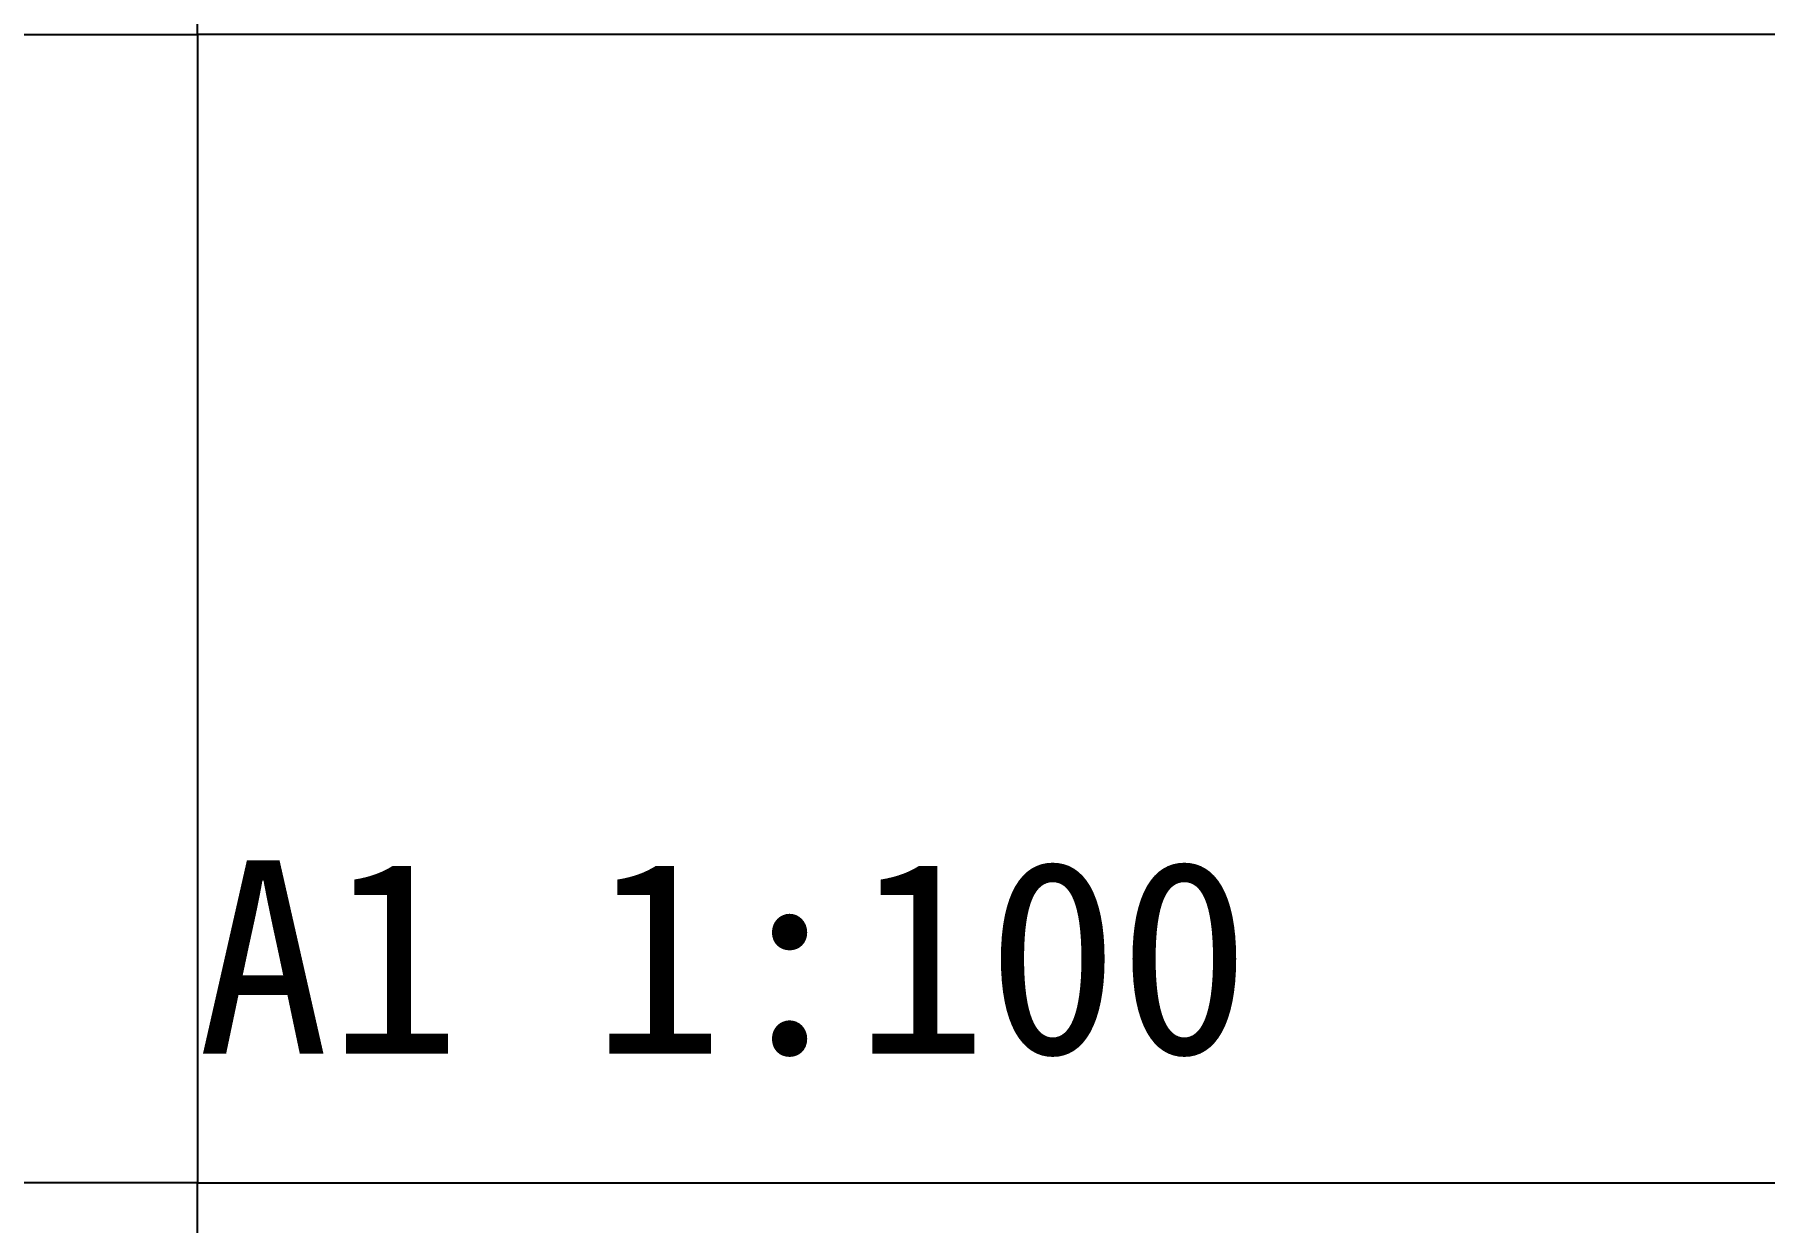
# Model space of a CAD drawing. Extents: x 27938 to 1507990, y 110129 to 923079.
# Drawn here: x 811089 to 837917, y 469616 to 488040 of the extents above; entities that cross this region are included whole.
import ezdxf

# ---------------------------------------------------------------- set-up
doc = ezdxf.new("R2010")
doc.units = 0
doc.header["$LTSCALE"] = 1000
doc.header["$MEASUREMENT"] = 0
doc.layers.add('text', color=7, linetype='Continuous')
doc.layers.add('图框', color=140, linetype='Continuous')
doc.layers.add('yichutu', color=7, linetype='Continuous', true_color=0xffffff, plot=False)
doc.styles.add('_TCH_LABEL', font='simhei.ttf')

# ---------------------------------------------------------------- blocks, each defined once
blk = doc.blocks.new('TK')
at = {"layer": '图框'}
blk.add_lwpolyline([(465375, 548714), (549475, 548714), (549475, 489314), (465375, 489314)], close=True, dxfattribs=at)
blk.add_lwpolyline([(465375, 548714), (549475, 548714), (549475, 489314), (465375, 489314)], close=True, dxfattribs=at)
blk = doc.blocks.new('yct-841-594-84100-59399.9999999999-100-1000.0')
at = {"layer": 'yichutu', "color": 7, "true_color": 0xffffff}
blk.add_lwpolyline([(0, 0), (0, 59400), (84100, 59400), (84100, 0)], close=True, dxfattribs=at)
at = {"layer": 'yichutu', "color": 7, "true_color": 0xffffff, "style": '_TCH_LABEL'}
blk.add_text('A1 1:100', height=3000, dxfattribs=at).set_placement((0, 61400))

msp = doc.modelspace()

# ---------------------------------------------------------------- linework, layer by layer
at = {"layer": 'text', "color": 2}
msp.add_lwpolyline([(813614.1, 470231.9), (782614.1, 470231.9), (782614.1, 488040.2), (813614.1, 488040.2)], close=True, dxfattribs=at)

# ---------------------------------------------------------------- block references
msp.add_blockref('TK', (348239.1, -78481.8))
at = {"layer": 'yichutu'}
for p in [(813614.1, 488040.2), (813614.1, 410831.9)]:
    msp.add_blockref('yct-841-594-84100-59399.9999999999-100-1000.0', p, dxfattribs=at)

doc.saveas('drawing.dxf')
